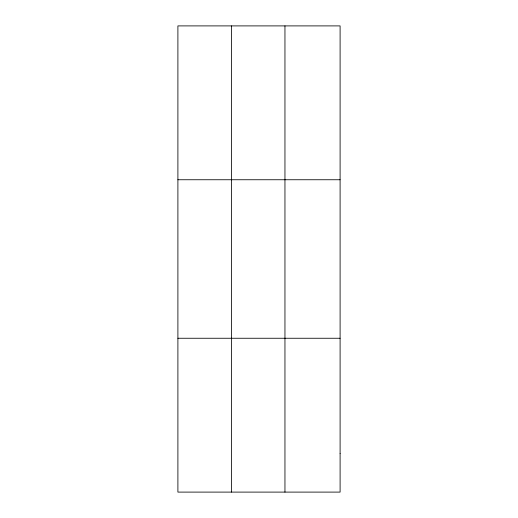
<?xml version="1.0" encoding="UTF-8"?>
<svg xmlns="http://www.w3.org/2000/svg" width="518" height="518" viewBox="0 0 518 518"><rect width="100%" height="100%" fill="white"/><g stroke="black" fill="none" stroke-linecap="round" stroke-linejoin="round"><path stroke-width="0.78" d="M231.423 25.9L231.423 492.1M284.952 25.9L284.952 492.1M177.901 179.746L340.099 179.746M177.901 338.254L340.099 338.254M340.099 453.638L340.099 492.1L177.901 492.1L177.901 25.9L340.099 25.9L340.099 453.638"/></g></svg>
